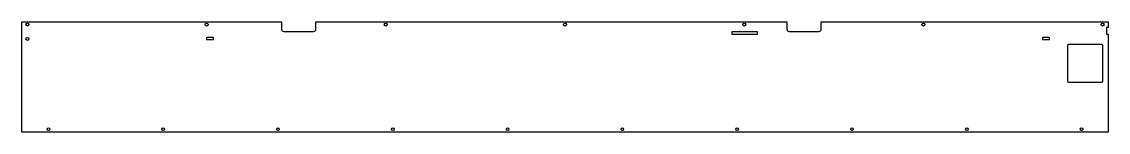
# Model space of a CAD drawing. Extents: x -942 to 952, y -153 to 40.
import ezdxf

# ---------------------------------------------------------------- set-up
doc = ezdxf.new("R2010")
doc.units = 0
doc.header["$MEASUREMENT"] = 0
doc.layers.get('0').update_dxf_attribs({"linetype": 'CONTINUOUS'})

msp = doc.modelspace()

# ---------------------------------------------------------------- linework, layer by layer
at = {"color": 7, "linetype": 'CONTINUOUS'}
for points in [[(-941.5, -153), (-941.5, 40), (-489, 40), (-489, 27, 0.414214), (-485, 23), (-433, 23, 0.414214), (-429, 27), (-429, 40), (391.5, 40), (391.5, 27, 0.414214), (395.5, 23), (447.5, 23, 0.414214), (451.5, 27), (451.5, 40), (951.5, 40), (951.5, 30), (948.5, 30), (948.5, 18), (951.5, 18), (951.5, -153)], [(883.3, 1), (939.5, 1, -0.420655), (941.5, -1.1), (941.5, -64.2, -0.414214), (939.5, -66.2), (883.3, -66.2, -0.414214), (881.3, -64.2), (881.3, -1.1, -0.42159)]]:
    msp.add_lwpolyline(points, format="xyb", close=True, dxfattribs=at)
for points in [[(340.5, 22.5), (295.5, 22.5), (295.5, 18.5), (340.5, 18.5)], [(-619.5, 8.8), (-607.5, 8.8), (-607.5, 12.2), (-619.5, 12.2)], [(849, 12.2), (837, 12.2), (837, 8.8), (849, 8.8)]]:
    msp.add_lwpolyline(points, close=True, dxfattribs=at)
for centre, radius in [((-931.5, 35), 2.6), ((-619.3, 35), 2.6), ((-307.2, 35), 2.6), ((5, 35), 2.6), ((317.2, 35), 2.6), ((629.3, 35), 2.6), ((941.5, 35), 2.6), ((-931.5, 10), 2.6), ((-895, -147.5), 2.2), ((-695, -147.5), 2.2), ((-495, -147.5), 2.2), ((-295, -147.5), 2.2), ((-95, -147.5), 2.2), ((105, -147.5), 2.2), ((305, -147.5), 2.2), ((505, -147.5), 2.2), ((705, -147.5), 2.2), ((905, -147.5), 2.2)]:
    msp.add_circle(centre, radius, dxfattribs=at)

doc.saveas('drawing.dxf')
